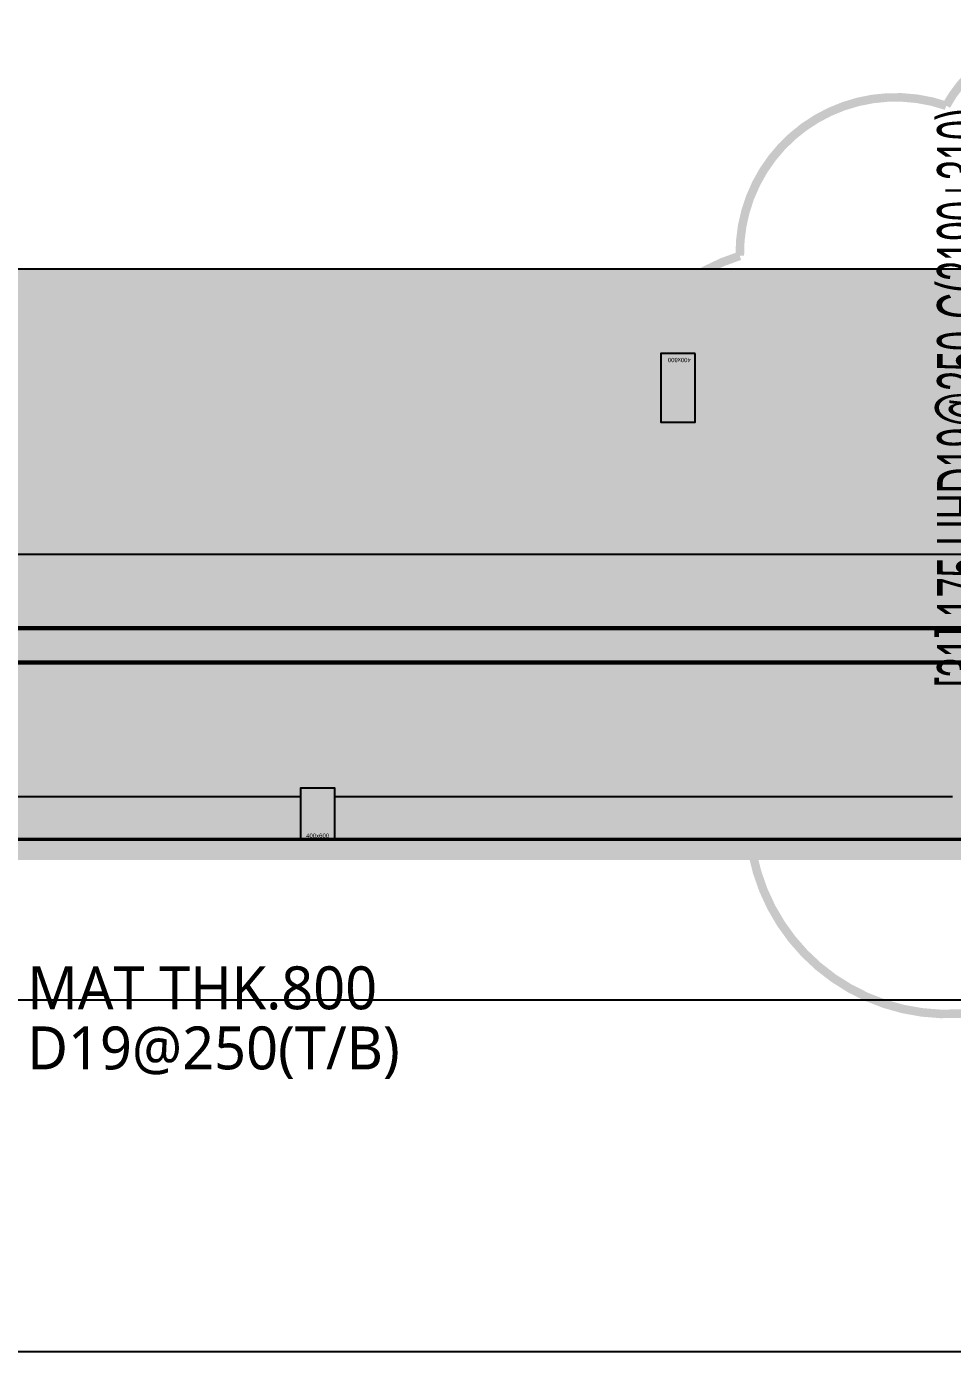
# Model space of a CAD drawing. Header units: millimetres. Extents: x 43843 to 1069877, y 60576 to 148433.
# Drawn here: x 583139 to 593931, y 70935 to 86372 of the extents above; entities that cross this region are included whole.
import ezdxf
from ezdxf.enums import TextEntityAlignment as Align

# ---------------------------------------------------------------- set-up
doc = ezdxf.new("R2010")
doc.units = ezdxf.units.MM
for name, pattern in [('H', [1.3, 0.8, -0.5]), ('HID', [2.5, 1.5, -1]), ('HIDDEN', [0.375, 0.25, -0.125])]:
    doc.linetypes.add(name, pattern=pattern)
for name, color, linetype in [('-S_REBAR-BOT', 3, 'H'), ('-S_REBAR-TOP', 3, 'Continuous'), ('-S_TEXT', 255, 'Continuous'), ('8', 8, 'Continuous'), ('NX_BARTXT', 7, 'Continuous'), ('NX_FORM', 7, 'Continuous'), ('S-FND_OUTLINE_지하주차장 기초', 4, 'HID'), ('S-HAT', 252, 'Continuous'), ('XR-지하주차장$0$A-CON', 2, 'Continuous'), ('XR-지하주차장$0$AA-COL', 2, 'Continuous'), ('기초', 7, 'Continuous')]:
    doc.layers.add(name, color=color, linetype=linetype)
doc.layers.add('DEFPOINT', color=142, linetype='Continuous', plot=False)
doc.styles.add('BarSetTxt', font='Arial.ttf', dxfattribs={"width": 0.4, "height": 353.85})
doc.styles.add('XR-지하주차장$0$Standard', font='arial.ttf')
doc.styles.add('맑은고딕', font='malgun.ttf')

# ---------------------------------------------------------------- blocks, each defined once
blk = doc.blocks.new('zw$9A02')
at = {"layer": 'DEFPOINT', "color": 150}
blk.add_lwpolyline([(4710, -56999), (84831, -56999), (84831, -4325), (4710, -4325)], close=True, dxfattribs=at)
blk = doc.blocks.new('zw$D357')
at = {"layer": 'S-HAT'}
h = blk.add_hatch(dxfattribs=at)
h.set_pattern_fill('GRASS', color=256, scale=20)
h.set_pattern_definition([(90, (-331308.68, 2741039.9), (-359.21, 359.21), [95.25, -623.17]), (45, (-331308.7, 2741039.9), (-359.210245, 359.210245), [95.25, -412.75]), (135, (-331308.7, 2741039.9), (-359.210245, -359.210245), [95.25, -412.75])])
h.paths.add_polyline_path([(-65008, -55192), (-61014, -48545), (-9370, -48545), (-5377, -55192)])
blk.add_lwpolyline([(-70457, 878), (0, 878), (0, -57059), (-70457, -57059)], close=True)
at = {"layer": 'S-FND_OUTLINE_지하주차장 기초'}
blk.add_lwpolyline([(-9370, -48545), (-61014, -48545), (-65008, -55192), (-5377, -55192)], close=True, dxfattribs=at)
at = {"layer": 'XR-지하주차장$0$A-CON'}
for p, q in [((-44610, -54692), (-53810, -54692)), ((-37010, -54692), (-44210, -54692)), ((-70457, -55192), (0, -55192))]:
    blk.add_line(p, q, dxfattribs=at)
at = {"layer": 'XR-지하주차장$0$AA-COL'}
for points in [[(-40010, -49527), (-40410, -49527), (-40410, -50327), (-40010, -50327)], [(-44610, -55192), (-44210, -55192), (-44210, -54592), (-44610, -54592)]]:
    blk.add_lwpolyline(points, close=True, dxfattribs=at)
at = {"layer": '기초', "color": 6, "linetype": 'HID', "ltscale": 3, "const_width": 500}
blk.add_lwpolyline([(-56498, -55179), (-56498, -13109), (-51183, -13099), (-51183, -15035), (-51183, -15035), (-51183, -15047), (-37285, -15025), (-37298, -6685), (-14910, -6684), (-14910, -24464), (-14910, -24464), (-14910, -24477), (-13109, -24477), (-13109, -55179)], close=True, dxfattribs=at)
at = {"layer": 'Defpoints', "style": 'XR-지하주차장$0$Standard'}
blk.add_text('400x800', height=50, rotation=180, dxfattribs=at).set_placement((-40060, -49577))
blk.add_text('400x600', height=50, dxfattribs=at).set_placement((-44543, -55169))
blk = doc.blocks.new('zw$FD59')
at = {"layer": '-S_REBAR-BOT', "lineweight": -3, "ltscale": 2}
blk.add_lwpolyline([(8891, -12999, 50, 50, 0), (-48859, -12999, 0, 0, 0)], format="xyseb", dxfattribs=at)
at = {"layer": '-S_REBAR-TOP', "lineweight": -3}
blk.add_lwpolyline([(8651, -12599, 50, 50, 0), (-48618, -12599, 0, 0, 0)], format="xyseb", dxfattribs=at)
at = {"layer": '-S_TEXT', "color": 6, "lineweight": -3, "style": '맑은고딕'}
for s, p in [('MAT THK.800', (-32585, -16789)), ('D19@250(T/B)', (-32585, -17489))]:
    blk.add_text(s, height=500, dxfattribs=at).set_placement(p, align=Align.MIDDLE_LEFT)

msp = doc.modelspace()

# ---------------------------------------------------------------- linework, layer by layer
at = {"layer": 'DEFPOINT', "linetype": 'HID', "ltscale": 3}
msp.add_lwpolyline([(574442.819, 76909.035), (574443.35, 118979.041), (579757.648, 118989.866), (579757.648, 117053.764), (579757.667, 117053.764), (579757.667, 117041.749), (593656.144, 117063.418), (593643.142, 125403.045), (616031.367, 125404.471), (616031.367, 107624.035), (616031.386, 107624.035), (616031.386, 107612.02), (617831.81, 107611.979), (617832.09, 76909.035)], close=True, dxfattribs=at)
at = {"layer": 'DEFPOINT', "color": 1, "const_width": 100}
msp.add_lwpolyline([(601059.912, 80400.249, 0.520567051), (600590.629, 82595.764, 0.520567051), (598910.59, 84697.458, 0.520567051), (596295.376, 85736.396, 0.520567051), (593858.589, 85448.955, 0.520567051), (591452.671, 83700.41, 0.520567051), (590323.104, 80191.363, 0.520567051), (591568.39, 76956.671, 0.520567051), (594868.719, 75092.901, 0.520567051), (598558.024, 75860.093, 0.520567051), (600054.995, 77272.337, 0.520567051), (600981.855, 79487.936, 0.520567051)], format="xyb", close=True, dxfattribs=at)
at = {"layer": 'DEFPOINT', "linetype": 'HIDDEN', "lineweight": -3}
msp.add_lwpolyline([(621570.711, 83543.613), (569926.848, 83543.626), (565933.075, 76896.872), (625564.476, 76896.872)], close=True, dxfattribs=at)
at = {"layer": 'NX_FORM', "color": 1}
msp.add_line((617814.476, 80220.249), (574314.476, 80220.249), dxfattribs=at)

# ---------------------------------------------------------------- block references
at = {"xscale": 1.333333333333333, "yscale": 1.333333333333333, "zscale": 1.333333333333333}
msp.add_blockref('zw$9A02', (523842.813, 146933.143), dxfattribs=at)
msp.add_blockref('zw$FD59', (615732.55, 91960.763))
at = {"layer": '8'}
msp.add_blockref('zw$D357', (630941.011, 132088.525), dxfattribs=at)

# ---------------------------------------------------------------- texts
at = {"layer": 'NX_BARTXT', "color": 4, "style": 'BarSetTxt', "width": 0.5}
msp.add_text('[31] 175-UHD19@250-C(2190+310)', height=600, rotation=90, dxfattribs=at).set_placement((594532.252, 78672.973), align=Align.BOTTOM_LEFT)

doc.saveas('drawing.dxf')
